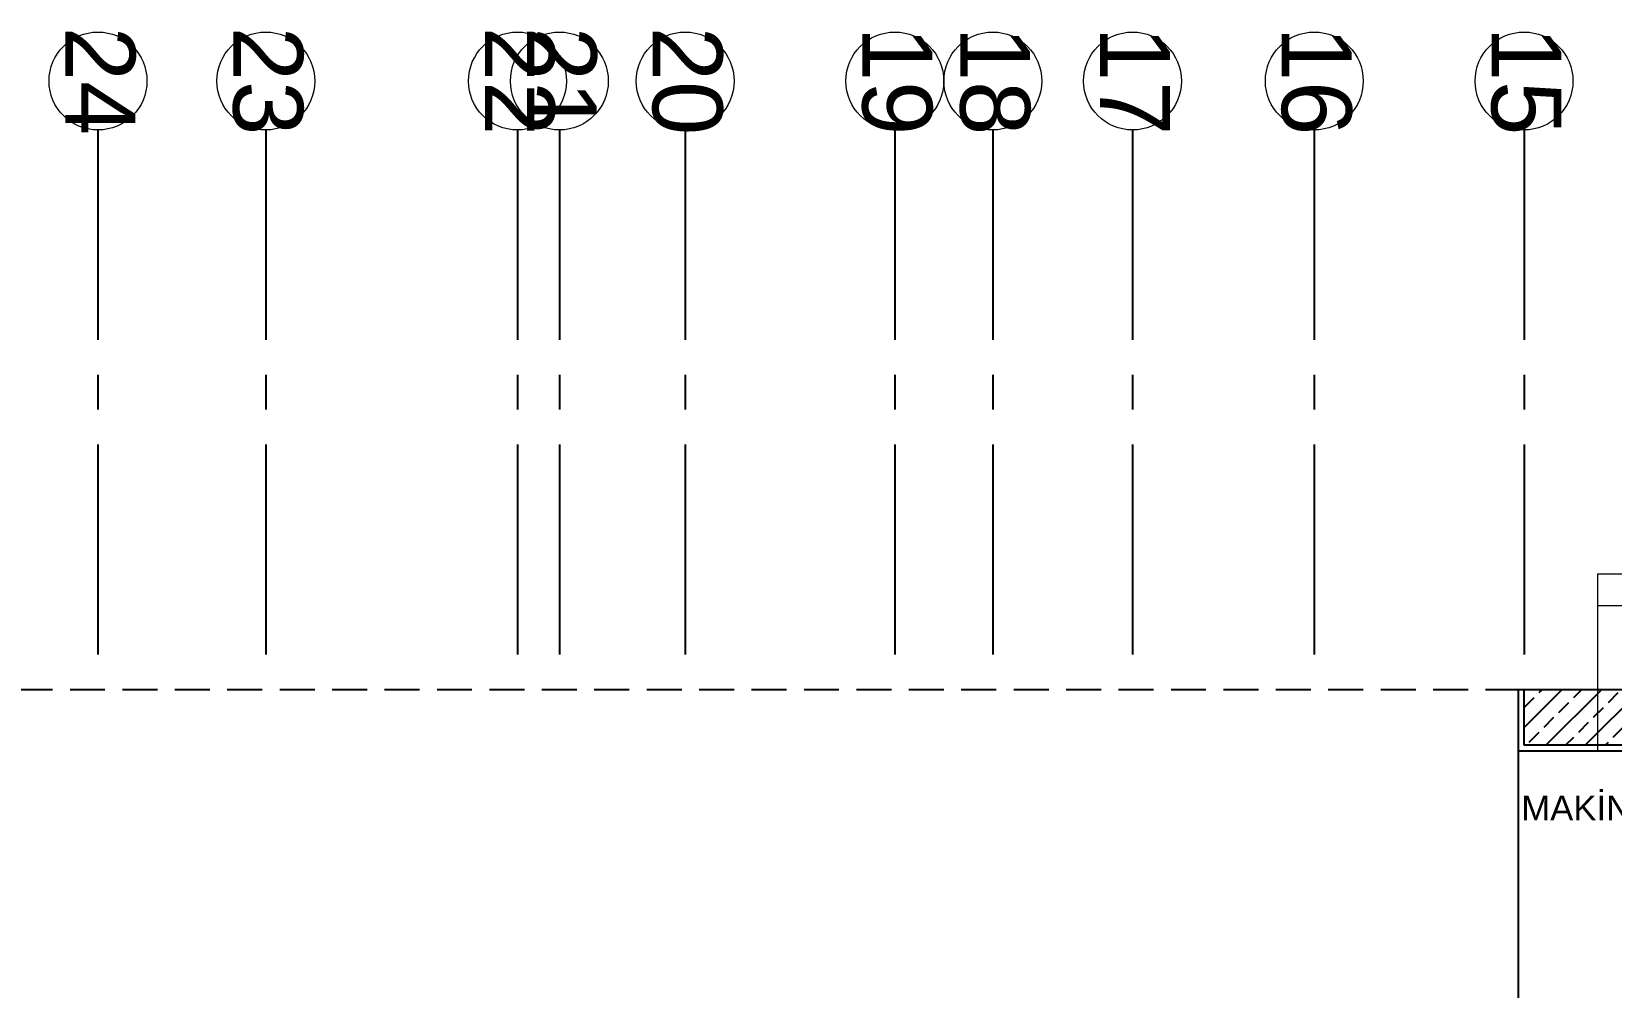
# Model space of a CAD drawing. Header units: millimetres. Extents: x 2232 to 85269, y -3593 to 5869.
# Drawn here: x 76813 to 77378, y 3361 to 3703 of the extents above; entities that cross this region are included whole.
import ezdxf

# ---------------------------------------------------------------- set-up
doc = ezdxf.new("R2010")
doc.units = ezdxf.units.MM
for name, pattern in [('CENTER2', [112.5, 75, -12.5, 12.5, -12.5]), ('DASHDOT2', [12.7, 6.35, -3.175, 0, -3.175]), ('DASHED4', [18.75, 12.5, -6.25])]:
    doc.linetypes.add(name, pattern=pattern)
doc.layers.add('aks', color=251, linetype='DASHDOT2', lineweight=35)
doc.layers.add('Standart', color=7, linetype='Continuous')
doc.styles.add('arial_1_18', font='arial.ttf', dxfattribs={"height": 0.2})

# ---------------------------------------------------------------- blocks, each defined once
blk = doc.blocks.new('IDE567Entity8239')
at = {"layer": 'Standart', "color": 123, "linetype": 'DASHED4', "lineweight": -3}
blk.add_lwpolyline([(-330, 1510), (1313, 1510)], dxfattribs=at)
blk = doc.blocks.new('IDE567Entity8288')
at = {"layer": 'Standart', "color": 173, "linetype": 'Continuous', "lineweight": 5}
for points in [[(1341.29, 1551.25), (1341.29, 1488)], [(1341.29, 1551.25), (1356.29, 1551.25)], [(1341.29, 1540), (1356.29, 1540)]]:
    blk.add_lwpolyline(points, dxfattribs=at)
at = {"layer": 'Standart', "color": 173, "linetype": 'Continuous', "lineweight": 5, "style": 'arial_1_18'}
for s, p in [('Betonarme Döşeme (20 cm)', (1360.79, 1546.75)), ('Sıva (2 cm)', (1360.79, 1535.5))]:
    blk.add_text(s, height=9, dxfattribs=at).set_placement(p)
blk = doc.blocks.new('IDE567Entity8310')
at = {"layer": 'Standart', "linetype": 'Continuous', "lineweight": -3}
h = blk.add_hatch(dxfattribs=at)
h.set_pattern_fill('ANSI33', color=171, scale=40, style=0)
h.set_pattern_definition([(45, (0, 0), (-7.07107, 7.07107), []), (45, (7.071, 0), (-7.07107, 7.07107), [5, -2.5])])
h.paths.add_polyline_path([(1545, 1490), (1315, 1490), (1315, 1510), (1545, 1510)])
blk = doc.blocks.new('IDE567Entity8384')
at = {"layer": 'Standart', "color": 159, "linetype": 'Continuous', "lineweight": -3}
blk.add_lwpolyline([(1313, 1352), (1313, 1488)], dxfattribs=at)
blk = doc.blocks.new('IDE567Entity9311')
at = {"layer": 'Standart', "color": 159, "linetype": 'Continuous', "lineweight": -3}
blk.add_lwpolyline([(1315, 1510), (1570, 1510)], dxfattribs=at)
blk = doc.blocks.new('IDE567Entity9312')
at = {"layer": 'Standart', "color": 159, "linetype": 'Continuous', "lineweight": -3}
blk.add_lwpolyline([(1315, 1490), (1315, 1510)], dxfattribs=at)
blk = doc.blocks.new('IDE567Entity9313')
at = {"layer": 'Standart', "color": 159, "linetype": 'Continuous', "lineweight": -3}
blk.add_lwpolyline([(1545, 1490), (1315, 1490)], dxfattribs=at)
blk = doc.blocks.new('IDE567Entity9824')
at = {"layer": 'Standart', "color": 11, "linetype": 'Continuous', "lineweight": -3}
blk.add_lwpolyline([(1313, 1488), (1543, 1488)], dxfattribs=at)
blk = doc.blocks.new('IDE567Entity9825')
at = {"layer": 'Standart', "color": 11, "linetype": 'Continuous', "lineweight": -3}
blk.add_lwpolyline([(1313, 1488), (1313, 1510)], dxfattribs=at)
blk = doc.blocks.new('IDE567Entity9826')
at = {"layer": 'Standart', "color": 11, "linetype": 'Continuous', "lineweight": -3}
blk.add_lwpolyline([(1313, 1510), (1315, 1510)], dxfattribs=at)
blk = doc.blocks.new('IDE612Entity5272')
at = {"layer": 'aks', "color": 30, "linetype": 'Continuous', "lineweight": 5}
blk.add_circle((-545.5, 1240), 17.5, dxfattribs=at)
blk = doc.blocks.new('IDE612Entity5273')
at = {"layer": 'aks', "color": 1, "linetype": 'Continuous', "lineweight": 5, "style": 'arial_1_18'}
blk.add_text('16', height=25, dxfattribs=at).set_placement((-564.92, 1228.37))
blk = doc.blocks.new('IDE612Entity5279')
at = {"layer": 'aks', "color": 30, "linetype": 'Continuous', "lineweight": 5}
blk.add_circle((-545.5, 1090), 17.5, dxfattribs=at)
blk = doc.blocks.new('IDE612Entity5280')
at = {"layer": 'aks', "color": 1, "linetype": 'Continuous', "lineweight": 5, "style": 'arial_1_18'}
blk.add_text('19', height=25, dxfattribs=at).set_placement((-564.92, 1078.37))
blk = doc.blocks.new('IDE612Entity5286')
at = {"layer": 'aks', "color": 30, "linetype": 'Continuous', "lineweight": 5}
blk.add_circle((-545.5, 865), 17.5, dxfattribs=at)
blk = doc.blocks.new('IDE612Entity5287')
at = {"layer": 'aks', "color": 1, "linetype": 'Continuous', "lineweight": 5, "style": 'arial_1_18'}
blk.add_text('23', height=25, dxfattribs=at).set_placement((-564.92, 853.37))
blk = doc.blocks.new('IDE612Entity5300')
at = {"layer": 'aks', "color": 30, "linetype": 'Continuous', "lineweight": 5}
blk.add_circle((-545.5, 970), 17.5, dxfattribs=at)
blk = doc.blocks.new('IDE612Entity5301')
at = {"layer": 'aks', "color": 1, "linetype": 'Continuous', "lineweight": 5, "style": 'arial_1_18'}
blk.add_text('21', height=25, dxfattribs=at).set_placement((-564.92, 958.37))
blk = doc.blocks.new('IDE612Entity5307')
at = {"layer": 'aks', "color": 30, "linetype": 'Continuous', "lineweight": 5}
blk.add_circle((-545.5, 1125), 17.5, dxfattribs=at)
blk = doc.blocks.new('IDE612Entity5308')
at = {"layer": 'aks', "color": 1, "linetype": 'Continuous', "lineweight": 5, "style": 'arial_1_18'}
blk.add_text('18', height=25, dxfattribs=at).set_placement((-564.92, 1113.37))
blk = doc.blocks.new('IDE612Entity5314')
at = {"layer": 'aks', "color": 30, "linetype": 'Continuous', "lineweight": 5}
blk.add_circle((-545.5, 1015), 17.5, dxfattribs=at)
blk = doc.blocks.new('IDE612Entity5315')
at = {"layer": 'aks', "color": 1, "linetype": 'Continuous', "lineweight": 5, "style": 'arial_1_18'}
blk.add_text('20', height=25, dxfattribs=at).set_placement((-564.92, 1003.37))
blk = doc.blocks.new('IDE612Entity5342')
at = {"layer": 'aks', "color": 30, "linetype": 'Continuous', "lineweight": 5}
blk.add_circle((-545.5, 955), 17.5, dxfattribs=at)
blk = doc.blocks.new('IDE612Entity5343')
at = {"layer": 'aks', "color": 1, "linetype": 'Continuous', "lineweight": 5, "style": 'arial_1_18'}
blk.add_text('22', height=25, dxfattribs=at).set_placement((-564.92, 943.37))
blk = doc.blocks.new('IDE612Entity5349')
at = {"layer": 'aks', "color": 30, "linetype": 'Continuous', "lineweight": 5}
blk.add_circle((-545.5, 805), 17.5, dxfattribs=at)
blk = doc.blocks.new('IDE612Entity5350')
at = {"layer": 'aks', "color": 1, "linetype": 'Continuous', "lineweight": 5, "style": 'arial_1_18'}
blk.add_text('24', height=25, dxfattribs=at).set_placement((-564.92, 793.37))
blk = doc.blocks.new('IDE612Entity5433')
at = {"layer": 'aks', "color": 30, "linetype": 'Continuous', "lineweight": 5}
blk.add_circle((-545.5, 1315), 17.5, dxfattribs=at)
blk = doc.blocks.new('IDE612Entity5434')
at = {"layer": 'aks', "color": 1, "linetype": 'Continuous', "lineweight": 5, "style": 'arial_1_18'}
blk.add_text('15', height=25, dxfattribs=at).set_placement((-564.92, 1303.37))
blk = doc.blocks.new('IDE612Entity5566')
at = {"layer": 'aks', "color": 30, "linetype": 'Continuous', "lineweight": 5}
blk.add_circle((-545.5, 1175), 17.5, dxfattribs=at)
blk = doc.blocks.new('IDE612Entity5567')
at = {"layer": 'aks', "color": 1, "linetype": 'Continuous', "lineweight": 5, "style": 'arial_1_18'}
blk.add_text('17', height=25, dxfattribs=at).set_placement((-564.92, 1163.37))

msp = doc.modelspace()

# ---------------------------------------------------------------- linework, layer by layer
at = {"layer": 'aks', "color": 251, "linetype": 'CENTER2', "lineweight": -3}
for points in [[(76836.79, 3667.74), (76836.79, 3467.74)], [(76896.79, 3667.74), (76896.79, 3467.74)], [(76986.79, 3667.74), (76986.79, 3467.74)], [(77001.79, 3667.74), (77001.79, 3467.74)], [(77046.79, 3667.74), (77046.79, 3467.74)], [(77121.79, 3667.74), (77121.79, 3467.74)], [(77156.79, 3667.74), (77156.79, 3467.74)], [(77206.79, 3667.74), (77206.79, 3467.74)], [(77271.79, 3667.74), (77271.79, 3467.74)], [(77346.79, 3667.74), (77346.79, 3467.74)]]:
    msp.add_lwpolyline(points, dxfattribs=at)

# ---------------------------------------------------------------- block references
at = {"layer": 'aks', "rotation": 270}
for name in ['IDE612Entity5349', 'IDE612Entity5350', 'IDE612Entity5286', 'IDE612Entity5287', 'IDE612Entity5342', 'IDE612Entity5343', 'IDE612Entity5300', 'IDE612Entity5301', 'IDE612Entity5314', 'IDE612Entity5315', 'IDE612Entity5279', 'IDE612Entity5280', 'IDE612Entity5307', 'IDE612Entity5308', 'IDE612Entity5566', 'IDE612Entity5567', 'IDE612Entity5272', 'IDE612Entity5273', 'IDE612Entity5433', 'IDE612Entity5434']:
    msp.add_blockref(name, (76031.79, 3139.74), dxfattribs=at)
at = {"layer": 'Standart'}
for name in ['IDE567Entity8288', 'IDE567Entity8239', 'IDE567Entity9825', 'IDE567Entity9826', 'IDE567Entity8310', 'IDE567Entity9311', 'IDE567Entity9312', 'IDE567Entity9313', 'IDE567Entity8384', 'IDE567Entity9824']:
    msp.add_blockref(name, (76031.79, 1957.74), dxfattribs=at)

# ---------------------------------------------------------------- texts
at = {"layer": 'Standart', "color": 7, "linetype": 'Continuous', "lineweight": -3, "style": 'arial_1_18'}
msp.add_text('MAKİNE DAİRESİZ ASANSÖR', height=8.8889, dxfattribs=at).set_placement((77345.81, 3420.87))

doc.saveas('drawing.dxf')
